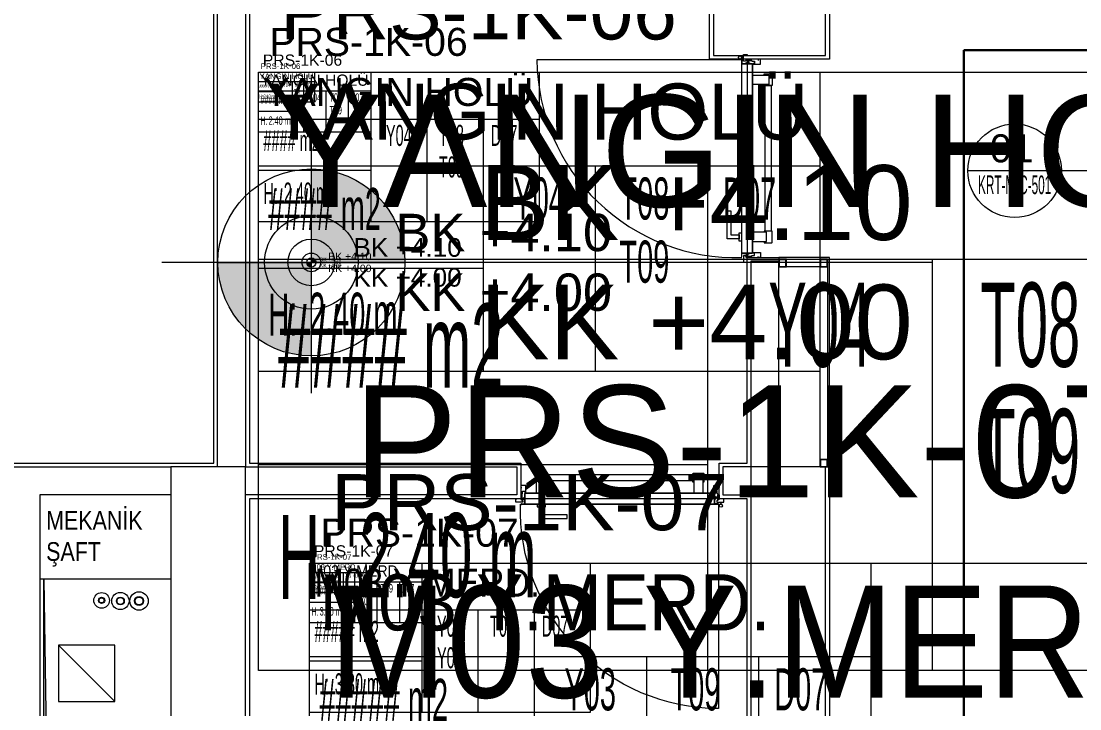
# Model space of a CAD drawing. Extents: x -9058 to 11890, y 0 to 4205.
# Drawn here: x 8725 to 9291, y 3376 to 3744 of the extents above; entities that cross this region are included whole.
import ezdxf
from ezdxf.enums import TextEntityAlignment as Align

# ---------------------------------------------------------------- set-up
doc = ezdxf.new("R2010")
doc.units = 0
doc.header["$MEASUREMENT"] = 0
doc.layers.get('0').update_dxf_attribs({"color": 9, "lineweight": 9})
for name, color, linetype, lineweight in [('06D', 9, 'Continuous', 9), ('10', 9, 'Continuous', 9), ('40A', 9, 'Continuous', 9), ('E-KABLO', 7, 'Continuous', 30), ('M-TEFRIS2-015', 129, 'Continuous', 9), ('M-TEFRIS2-015 @ 1 (1)', 129, 'Continuous', 9), ('M-TEFRIS2-015 @ 10 (1)', 129, 'Continuous', 9), ('M-TEFRIS2-015 @ 10 (2)', 129, 'Continuous', 9), ('M-TEFRIS2-015 @ 2 (1)', 129, 'Continuous', 9), ('M-TEFRIS2-015 @ 20', 129, 'Continuous', 9), ('M-TEFRIS2-015 @ 5 (1)', 129, 'Continuous', 9), ('M-TEFRIS2-015 @ 5 (2)', 129, 'Continuous', 9)]:
    doc.layers.add(name, color=color, linetype=linetype, lineweight=lineweight)
doc.styles.add('Arial', font='arial.ttf', dxfattribs={"height": 2.5})
doc.styles.add('MuuM_TEXT-STANDART', font='ARIALN.TTF')

# ---------------------------------------------------------------- blocks, each defined once
blk = doc.blocks.new('0a_roomno2')
blk.add_lwpolyline([(30, -16), (0, -16), (0, 0), (30, 0)], close=True)
for points in [[(0, 0), (30, 0)], [(0, -5), (30, -5)], [(12, -5), (12, -16)], [(18, -5), (18, -16)], [(24, -5), (24, -16)], [(12, -10.5), (0, -10.5)]]:
    blk.add_lwpolyline(points)
at = {"layer": '40A'}
blk.add_lwpolyline([(0, 0), (30, 0)], dxfattribs=at)
at = {"style": 'MuuM_TEXT-STANDART', "width": 0.6}
blk.add_text('H:', height=2.25, dxfattribs=at).set_placement((0.525, -12.962), align=Align.MIDDLE_LEFT)
at = {"style": 'Arial'}
blk.add_attdef('ODANO', (0, 1.505), '', height=3, dxfattribs=at)
blk.add_attdef('MEKANADI', text='', height=3, dxfattribs=at).set_placement((0.525, -4.75), align=Align.BOTTOM_LEFT)
at = {"style": 'MuuM_TEXT-STANDART', "width": 0.6}
for tag, p in [('YER01', (15, -7)), ('TAVAN01', (20.625, -7)), ('DUVAR01', (26.25, -7)), ('YER02', (15, -10.375)), ('TAVAN02', (20.625, -10.375)), ('DUVAR02', (26.25, -10.375)), ('YER03', (15, -13.75)), ('TAVAN03', (20.625, -13.75)), ('DUVAR03', (26.25, -13.75))]:
    blk.add_attdef(tag, text='', height=2.25, dxfattribs=at).set_placement(p, align=Align.MIDDLE_CENTER)
at = {"style": 'MuuM_TEXT-STANDART'}
blk.add_attdef('M2', text='', height=2.25, dxfattribs=at).set_placement((1.323, -7.805), align=Align.MIDDLE_LEFT)
at = {"style": 'MuuM_TEXT-STANDART', "width": 0.6}
blk.add_attdef('TEMIZTAVANYUKSEKLIGI', text='', height=2.25, dxfattribs=at).set_placement((2.7, -13.162), align=Align.MIDDLE_LEFT)
blk = doc.blocks.new('*U644')
at = {"layer": 'M-TEFRIS2-015 @ 1 (1)'}
ref = blk.add_blockref('0a_roomno2', (8851.93, 3716.9), dxfattribs=at)
ref.add_attrib('ODANO', ' PRS-1K-06', (8851.93, 3718.65), dxfattribs={"layer": '0', "height": 3, "style": 'Arial'})
ref.add_attrib('MEKANADI', 'YANGIN HOLÜ', dxfattribs={"layer": '0', "height": 3, "style": 'Arial'}).set_placement((8852.45, 3712.4), align=Align.BOTTOM_LEFT)
ref.add_attrib('M2', '#### m2', dxfattribs={"layer": '0', "height": 2.25, "style": 'MuuM_TEXT-STANDART', "width": 0.6}).set_placement((8852.45, 3709.59), align=Align.MIDDLE_LEFT)
ref.add_attrib('TEMIZTAVANYUKSEKLIGI', '2.40 m', dxfattribs={"layer": '0', "height": 2.25, "style": 'MuuM_TEXT-STANDART', "width": 0.6}).set_placement((8854.63, 3703.99), align=Align.MIDDLE_LEFT)
ref.add_attrib('YER01', 'Y04', dxfattribs={"layer": '0', "height": 2.25, "style": 'MuuM_TEXT-STANDART', "width": 0.6}).set_placement((8866.93, 3710.15), align=Align.MIDDLE_CENTER)
ref.add_attrib('TAVAN01', 'T08', dxfattribs={"layer": '0', "height": 2.25, "style": 'MuuM_TEXT-STANDART', "width": 0.6}).set_placement((8872.55, 3710.15), align=Align.MIDDLE_CENTER)
ref.add_attrib('DUVAR01', 'D07', dxfattribs={"layer": '0', "height": 2.25, "style": 'MuuM_TEXT-STANDART', "width": 0.6}).set_placement((8878.18, 3710.15), align=Align.MIDDLE_CENTER)
ref.add_attrib('TAVAN02', 'T09', dxfattribs={"layer": '0', "height": 2.25, "style": 'MuuM_TEXT-STANDART', "width": 0.6}).set_placement((8872.55, 3706.77), align=Align.MIDDLE_CENTER)
at = {"layer": 'M-TEFRIS2-015 @ 10 (1)'}
ref = blk.add_blockref('0a_roomno2', (8851.93, 3716.9), dxfattribs=dict(at, xscale=10, yscale=10, zscale=10))
ref.add_attrib('ODANO', ' PRS-1K-06', (8851.93, 3734.45), dxfattribs={"layer": '0', "height": 30, "style": 'Arial'})
ref.add_attrib('MEKANADI', 'YANGIN HOLÜ', dxfattribs={"layer": '0', "height": 30, "style": 'Arial'}).set_placement((8857.18, 3671.9), align=Align.BOTTOM_LEFT)
ref.add_attrib('M2', '#### m2', dxfattribs={"layer": '0', "height": 22.5, "style": 'MuuM_TEXT-STANDART', "width": 0.6}).set_placement((8857.18, 3643.77), align=Align.MIDDLE_LEFT)
ref.add_attrib('TEMIZTAVANYUKSEKLIGI', '2.40 m', dxfattribs={"layer": '0', "height": 22.5, "style": 'MuuM_TEXT-STANDART', "width": 0.6}).set_placement((8878.93, 3587.78), align=Align.MIDDLE_LEFT)
ref.add_attrib('YER01', 'Y04', dxfattribs={"layer": '0', "height": 22.5, "style": 'MuuM_TEXT-STANDART', "width": 0.6}).set_placement((9001.93, 3649.4), align=Align.MIDDLE_CENTER)
ref.add_attrib('TAVAN01', 'T08', dxfattribs={"layer": '0', "height": 22.5, "style": 'MuuM_TEXT-STANDART', "width": 0.6}).set_placement((9058.18, 3649.4), align=Align.MIDDLE_CENTER)
ref.add_attrib('DUVAR01', 'D07', dxfattribs={"layer": '0', "height": 22.5, "style": 'MuuM_TEXT-STANDART', "width": 0.6}).set_placement((9114.43, 3649.4), align=Align.MIDDLE_CENTER)
ref.add_attrib('TAVAN02', 'T09', dxfattribs={"layer": '0', "height": 22.5, "style": 'MuuM_TEXT-STANDART', "width": 0.6}).set_placement((9058.18, 3615.65), align=Align.MIDDLE_CENTER)
at = {"layer": 'M-TEFRIS2-015 @ 10 (2)'}
ref = blk.add_blockref('0a_roomno2', (8851.93, 3716.9), dxfattribs=dict(at, xscale=10, yscale=10, zscale=10))
ref.add_attrib('ODANO', ' PRS-1K-06', (8851.93, 3734.45), dxfattribs={"layer": '0', "height": 30, "style": 'Arial'})
ref.add_attrib('MEKANADI', 'YANGIN HOLÜ', dxfattribs={"layer": '0', "height": 30, "style": 'Arial'}).set_placement((8857.18, 3671.9), align=Align.BOTTOM_LEFT)
ref.add_attrib('M2', '#### m2', dxfattribs={"layer": '0', "height": 22.5, "style": 'MuuM_TEXT-STANDART', "width": 0.6}).set_placement((8857.18, 3643.77), align=Align.MIDDLE_LEFT)
ref.add_attrib('TEMIZTAVANYUKSEKLIGI', '2.40 m', dxfattribs={"layer": '0', "height": 22.5, "style": 'MuuM_TEXT-STANDART', "width": 0.6}).set_placement((8878.93, 3587.78), align=Align.MIDDLE_LEFT)
ref.add_attrib('YER01', 'Y04', dxfattribs={"layer": '0', "height": 22.5, "style": 'MuuM_TEXT-STANDART', "width": 0.6}).set_placement((9001.93, 3649.4), align=Align.MIDDLE_CENTER)
ref.add_attrib('TAVAN01', 'T08', dxfattribs={"layer": '0', "height": 22.5, "style": 'MuuM_TEXT-STANDART', "width": 0.6}).set_placement((9058.18, 3649.4), align=Align.MIDDLE_CENTER)
ref.add_attrib('DUVAR01', 'D07', dxfattribs={"layer": '0', "height": 22.5, "style": 'MuuM_TEXT-STANDART', "width": 0.6}).set_placement((9114.43, 3649.4), align=Align.MIDDLE_CENTER)
ref.add_attrib('TAVAN02', 'T09', dxfattribs={"layer": '0', "height": 22.5, "style": 'MuuM_TEXT-STANDART', "width": 0.6}).set_placement((9058.18, 3615.65), align=Align.MIDDLE_CENTER)
at = {"layer": 'M-TEFRIS2-015 @ 2 (1)'}
ref = blk.add_blockref('0a_roomno2', (8851.93, 3716.9), dxfattribs=dict(at, xscale=2, yscale=2, zscale=2))
ref.add_attrib('ODANO', ' PRS-1K-06', (8851.93, 3720.41), dxfattribs={"layer": '0', "height": 6, "style": 'Arial'})
ref.add_attrib('MEKANADI', 'YANGIN HOLÜ', dxfattribs={"layer": '0', "height": 6, "style": 'Arial'}).set_placement((8852.98, 3707.9), align=Align.BOTTOM_LEFT)
ref.add_attrib('M2', '#### m2', dxfattribs={"layer": '0', "height": 4.5, "style": 'MuuM_TEXT-STANDART', "width": 0.6}).set_placement((8852.98, 3702.27), align=Align.MIDDLE_LEFT)
ref.add_attrib('TEMIZTAVANYUKSEKLIGI', '2.40 m', dxfattribs={"layer": '0', "height": 4.5, "style": 'MuuM_TEXT-STANDART', "width": 0.6}).set_placement((8857.33, 3691.08), align=Align.MIDDLE_LEFT)
ref.add_attrib('YER01', 'Y04', dxfattribs={"layer": '0', "height": 4.5, "style": 'MuuM_TEXT-STANDART', "width": 0.6}).set_placement((8881.93, 3703.4), align=Align.MIDDLE_CENTER)
ref.add_attrib('TAVAN01', 'T08', dxfattribs={"layer": '0', "height": 4.5, "style": 'MuuM_TEXT-STANDART', "width": 0.6}).set_placement((8893.18, 3703.4), align=Align.MIDDLE_CENTER)
ref.add_attrib('DUVAR01', 'D07', dxfattribs={"layer": '0', "height": 4.5, "style": 'MuuM_TEXT-STANDART', "width": 0.6}).set_placement((8904.43, 3703.4), align=Align.MIDDLE_CENTER)
ref.add_attrib('TAVAN02', 'T09', dxfattribs={"layer": '0', "height": 4.5, "style": 'MuuM_TEXT-STANDART', "width": 0.6}).set_placement((8893.18, 3696.65), align=Align.MIDDLE_CENTER)
at = {"layer": 'M-TEFRIS2-015 @ 20'}
ref = blk.add_blockref('0a_roomno2', (8851.93, 3716.9), dxfattribs=dict(at, xscale=20, yscale=20, zscale=20))
ref.add_attrib('MEKANADI', 'YANGIN HOLÜ', dxfattribs={"layer": '0', "height": 60, "style": 'Arial'}).set_placement((8862.43, 3626.9), align=Align.BOTTOM_LEFT)
ref.add_attrib('M2', '#### m2', dxfattribs={"layer": '0', "height": 45, "style": 'MuuM_TEXT-STANDART', "width": 0.6}).set_placement((8862.43, 3570.65), align=Align.MIDDLE_LEFT)
ref.add_attrib('TEMIZTAVANYUKSEKLIGI', '2.40 m', dxfattribs={"layer": '0', "height": 45, "style": 'MuuM_TEXT-STANDART', "width": 0.6}).set_placement((8905.93, 3458.66), align=Align.MIDDLE_LEFT)
ref.add_attrib('YER01', 'Y04', dxfattribs={"layer": '0', "height": 45, "style": 'MuuM_TEXT-STANDART', "width": 0.6}).set_placement((9151.93, 3581.9), align=Align.MIDDLE_CENTER)
ref.add_attrib('TAVAN01', 'T08', dxfattribs={"layer": '0', "height": 45, "style": 'MuuM_TEXT-STANDART', "width": 0.6}).set_placement((9264.43, 3581.9), align=Align.MIDDLE_CENTER)
ref.add_attrib('TAVAN02', 'T09', dxfattribs={"layer": '0', "height": 45, "style": 'MuuM_TEXT-STANDART', "width": 0.6}).set_placement((9264.43, 3514.4), align=Align.MIDDLE_CENTER)
at = {"layer": 'M-TEFRIS2-015 @ 5 (1)'}
ref = blk.add_blockref('0a_roomno2', (8851.93, 3716.9), dxfattribs=dict(at, xscale=5, yscale=5, zscale=5))
ref.add_attrib('ODANO', ' PRS-1K-06', (8851.93, 3725.67), dxfattribs={"layer": '0', "height": 15, "style": 'Arial'})
ref.add_attrib('MEKANADI', 'YANGIN HOLÜ', dxfattribs={"layer": '0', "height": 15, "style": 'Arial'}).set_placement((8854.55, 3694.4), align=Align.BOTTOM_LEFT)
ref.add_attrib('M2', '#### m2', dxfattribs={"layer": '0', "height": 11.25, "style": 'MuuM_TEXT-STANDART', "width": 0.6}).set_placement((8854.55, 3680.34), align=Align.MIDDLE_LEFT)
ref.add_attrib('TEMIZTAVANYUKSEKLIGI', '2.40 m', dxfattribs={"layer": '0', "height": 11.25, "style": 'MuuM_TEXT-STANDART', "width": 0.6}).set_placement((8865.43, 3652.34), align=Align.MIDDLE_LEFT)
ref.add_attrib('YER01', 'Y04', dxfattribs={"layer": '0', "height": 11.25, "style": 'MuuM_TEXT-STANDART', "width": 0.6}).set_placement((8926.93, 3683.15), align=Align.MIDDLE_CENTER)
ref.add_attrib('TAVAN01', 'T08', dxfattribs={"layer": '0', "height": 11.25, "style": 'MuuM_TEXT-STANDART', "width": 0.6}).set_placement((8955.05, 3683.15), align=Align.MIDDLE_CENTER)
ref.add_attrib('DUVAR01', 'D07', dxfattribs={"layer": '0', "height": 11.25, "style": 'MuuM_TEXT-STANDART', "width": 0.6}).set_placement((8983.18, 3683.15), align=Align.MIDDLE_CENTER)
ref.add_attrib('TAVAN02', 'T09', dxfattribs={"layer": '0', "height": 11.25, "style": 'MuuM_TEXT-STANDART', "width": 0.6}).set_placement((8955.05, 3666.27), align=Align.MIDDLE_CENTER)
at = {"layer": 'M-TEFRIS2-015 @ 5 (2)'}
ref = blk.add_blockref('0a_roomno2', (8851.93, 3716.9), dxfattribs=dict(at, xscale=5, yscale=5, zscale=5))
ref.add_attrib('ODANO', ' PRS-1K-06', (8851.93, 3725.67), dxfattribs={"layer": '0', "height": 15, "style": 'Arial'})
ref.add_attrib('MEKANADI', 'YANGIN HOLÜ', dxfattribs={"layer": '0', "height": 15, "style": 'Arial'}).set_placement((8854.55, 3694.4), align=Align.BOTTOM_LEFT)
ref.add_attrib('M2', '#### m2', dxfattribs={"layer": '0', "height": 11.25, "style": 'MuuM_TEXT-STANDART', "width": 0.6}).set_placement((8854.55, 3680.34), align=Align.MIDDLE_LEFT)
ref.add_attrib('TEMIZTAVANYUKSEKLIGI', '2.40 m', dxfattribs={"layer": '0', "height": 11.25, "style": 'MuuM_TEXT-STANDART', "width": 0.6}).set_placement((8865.43, 3652.34), align=Align.MIDDLE_LEFT)
ref.add_attrib('YER01', 'Y04', dxfattribs={"layer": '0', "height": 11.25, "style": 'MuuM_TEXT-STANDART', "width": 0.6}).set_placement((8926.93, 3683.15), align=Align.MIDDLE_CENTER)
ref.add_attrib('TAVAN01', 'T08', dxfattribs={"layer": '0', "height": 11.25, "style": 'MuuM_TEXT-STANDART', "width": 0.6}).set_placement((8955.05, 3683.15), align=Align.MIDDLE_CENTER)
ref.add_attrib('DUVAR01', 'D07', dxfattribs={"layer": '0', "height": 11.25, "style": 'MuuM_TEXT-STANDART', "width": 0.6}).set_placement((8983.18, 3683.15), align=Align.MIDDLE_CENTER)
ref.add_attrib('TAVAN02', 'T09', dxfattribs={"layer": '0', "height": 11.25, "style": 'MuuM_TEXT-STANDART', "width": 0.6}).set_placement((8955.05, 3666.27), align=Align.MIDDLE_CENTER)
blk = doc.blocks.new('p-yn_sackasa')
at = {"layer": '10'}
for points in [[(0.6, 3), (1, 3), (1, 4.5), (2.3, 4.5), (2.3, 3.7), (2.7, 3.7), (2.7, 7.6), (0, 7.6), (0, 6.5), (0.6, 6.5)], [(0.6, 3), (0.6, -0.4), (1.1, -0.4), (1.1, -1.4), (-2.6, -1.4), (-2.6, 0.5), (-2, 0.5)], [(0, 0), (0.6, 0), (0.6, 2.6), (0, 2.6), (0, 0)], [(0.3, 2.6), (0.3, 0)]]:
    blk.add_lwpolyline(points, dxfattribs=at)
blk = doc.blocks.new('0_detailbox1')
blk.add_lwpolyline([(10.41, -2.5), (7.91, 0), (-5, 0)])
blk.add_circle((0, 0), 5)
at = {"style": 'Arial'}
blk.add_attdef('DETAYADI', text='', height=3, dxfattribs=at).set_placement((0, 0), align=Align.BOTTOM_CENTER)
blk.add_attdef('PAFTAADI', text='', height=2, dxfattribs=at).set_placement((0, -0.5), align=Align.TOP_CENTER)
blk = doc.blocks.new('*U671')
at = {"layer": 'M-TEFRIS2-015 @ 1 (1)'}
ref = blk.add_blockref('0a_roomno2', (8879.22, 3454.43), dxfattribs=at)
ref.add_attrib('ODANO', ' PRS-1K-07', (8879.22, 3456.18), dxfattribs={"layer": '0', "height": 3, "style": 'Arial'})
ref.add_attrib('MEKANADI', 'M03 Y.MERD.', dxfattribs={"layer": '0', "height": 3, "style": 'Arial', "width": 0.9}).set_placement((8879.75, 3449.93), align=Align.BOTTOM_LEFT)
ref.add_attrib('M2', '##### m2', dxfattribs={"layer": '0', "height": 2.25, "style": 'MuuM_TEXT-STANDART', "width": 0.6}).set_placement((8879.75, 3447.12), align=Align.MIDDLE_LEFT)
ref.add_attrib('TEMIZTAVANYUKSEKLIGI', '3.80 m', dxfattribs={"layer": '0', "height": 2.25, "style": 'MuuM_TEXT-STANDART', "width": 0.6}).set_placement((8881.92, 3441.52), align=Align.MIDDLE_LEFT)
ref.add_attrib('YER01', 'Y03', dxfattribs={"layer": '0', "height": 2.25, "style": 'MuuM_TEXT-STANDART', "width": 0.6}).set_placement((8894.22, 3447.68), align=Align.MIDDLE_CENTER)
ref.add_attrib('TAVAN01', 'T09', dxfattribs={"layer": '0', "height": 2.25, "style": 'MuuM_TEXT-STANDART', "width": 0.6}).set_placement((8899.85, 3447.68), align=Align.MIDDLE_CENTER)
ref.add_attrib('DUVAR01', 'D07', dxfattribs={"layer": '0', "height": 2.25, "style": 'MuuM_TEXT-STANDART', "width": 0.6}).set_placement((8905.47, 3447.68), align=Align.MIDDLE_CENTER)
ref.add_attrib('YER02', 'Y04', dxfattribs={"layer": '0', "height": 2.25, "style": 'MuuM_TEXT-STANDART', "width": 0.6}).set_placement((8894.22, 3444.3), align=Align.MIDDLE_CENTER)
at = {"layer": 'M-TEFRIS2-015 @ 10 (1)'}
ref = blk.add_blockref('0a_roomno2', (8879.22, 3454.43), dxfattribs=dict(at, xscale=10, yscale=10, zscale=10))
ref.add_attrib('ODANO', ' PRS-1K-07', (8879.22, 3471.98), dxfattribs={"layer": '0', "height": 30, "style": 'Arial'})
ref.add_attrib('MEKANADI', 'M03 Y.MERD.', dxfattribs={"layer": '0', "height": 30, "style": 'Arial', "width": 0.9}).set_placement((8884.47, 3409.43), align=Align.BOTTOM_LEFT)
ref.add_attrib('M2', '##### m2', dxfattribs={"layer": '0', "height": 22.5, "style": 'MuuM_TEXT-STANDART', "width": 0.6}).set_placement((8884.47, 3381.3), align=Align.MIDDLE_LEFT)
ref.add_attrib('TEMIZTAVANYUKSEKLIGI', '3.80 m', dxfattribs={"layer": '0', "height": 22.5, "style": 'MuuM_TEXT-STANDART', "width": 0.6}).set_placement((8906.22, 3325.31), align=Align.MIDDLE_LEFT)
ref.add_attrib('YER01', 'Y03', dxfattribs={"layer": '0', "height": 22.5, "style": 'MuuM_TEXT-STANDART', "width": 0.6}).set_placement((9029.22, 3386.93), align=Align.MIDDLE_CENTER)
ref.add_attrib('TAVAN01', 'T09', dxfattribs={"layer": '0', "height": 22.5, "style": 'MuuM_TEXT-STANDART', "width": 0.6}).set_placement((9085.47, 3386.93), align=Align.MIDDLE_CENTER)
ref.add_attrib('DUVAR01', 'D07', dxfattribs={"layer": '0', "height": 22.5, "style": 'MuuM_TEXT-STANDART', "width": 0.6}).set_placement((9141.72, 3386.93), align=Align.MIDDLE_CENTER)
ref.add_attrib('YER02', 'Y04', dxfattribs={"layer": '0', "height": 22.5, "style": 'MuuM_TEXT-STANDART', "width": 0.6}).set_placement((9029.22, 3353.18), align=Align.MIDDLE_CENTER)
at = {"layer": 'M-TEFRIS2-015 @ 10 (2)'}
ref = blk.add_blockref('0a_roomno2', (8879.22, 3454.43), dxfattribs=dict(at, xscale=10, yscale=10, zscale=10))
ref.add_attrib('ODANO', ' PRS-1K-07', (8879.22, 3471.98), dxfattribs={"layer": '0', "height": 30, "style": 'Arial'})
ref.add_attrib('MEKANADI', 'M03 Y.MERD.', dxfattribs={"layer": '0', "height": 30, "style": 'Arial', "width": 0.9}).set_placement((8884.47, 3409.43), align=Align.BOTTOM_LEFT)
ref.add_attrib('M2', '##### m2', dxfattribs={"layer": '0', "height": 22.5, "style": 'MuuM_TEXT-STANDART', "width": 0.6}).set_placement((8884.47, 3381.3), align=Align.MIDDLE_LEFT)
ref.add_attrib('TEMIZTAVANYUKSEKLIGI', '3.80 m', dxfattribs={"layer": '0', "height": 22.5, "style": 'MuuM_TEXT-STANDART', "width": 0.6}).set_placement((8906.22, 3325.31), align=Align.MIDDLE_LEFT)
ref.add_attrib('YER01', 'Y03', dxfattribs={"layer": '0', "height": 22.5, "style": 'MuuM_TEXT-STANDART', "width": 0.6}).set_placement((9029.22, 3386.93), align=Align.MIDDLE_CENTER)
ref.add_attrib('TAVAN01', 'T09', dxfattribs={"layer": '0', "height": 22.5, "style": 'MuuM_TEXT-STANDART', "width": 0.6}).set_placement((9085.47, 3386.93), align=Align.MIDDLE_CENTER)
ref.add_attrib('DUVAR01', 'D07', dxfattribs={"layer": '0', "height": 22.5, "style": 'MuuM_TEXT-STANDART', "width": 0.6}).set_placement((9141.72, 3386.93), align=Align.MIDDLE_CENTER)
ref.add_attrib('YER02', 'Y04', dxfattribs={"layer": '0', "height": 22.5, "style": 'MuuM_TEXT-STANDART', "width": 0.6}).set_placement((9029.22, 3353.18), align=Align.MIDDLE_CENTER)
at = {"layer": 'M-TEFRIS2-015 @ 2 (1)'}
ref = blk.add_blockref('0a_roomno2', (8879.22, 3454.43), dxfattribs=dict(at, xscale=2, yscale=2, zscale=2))
ref.add_attrib('ODANO', ' PRS-1K-07', (8879.22, 3457.94), dxfattribs={"layer": '0', "height": 6, "style": 'Arial'})
ref.add_attrib('MEKANADI', 'M03 Y.MERD.', dxfattribs={"layer": '0', "height": 6, "style": 'Arial', "width": 0.9}).set_placement((8880.27, 3445.43), align=Align.BOTTOM_LEFT)
ref.add_attrib('M2', '##### m2', dxfattribs={"layer": '0', "height": 4.5, "style": 'MuuM_TEXT-STANDART', "width": 0.6}).set_placement((8880.27, 3439.8), align=Align.MIDDLE_LEFT)
ref.add_attrib('TEMIZTAVANYUKSEKLIGI', '3.80 m', dxfattribs={"layer": '0', "height": 4.5, "style": 'MuuM_TEXT-STANDART', "width": 0.6}).set_placement((8884.62, 3428.6), align=Align.MIDDLE_LEFT)
ref.add_attrib('YER01', 'Y03', dxfattribs={"layer": '0', "height": 4.5, "style": 'MuuM_TEXT-STANDART', "width": 0.6}).set_placement((8909.22, 3440.93), align=Align.MIDDLE_CENTER)
ref.add_attrib('TAVAN01', 'T09', dxfattribs={"layer": '0', "height": 4.5, "style": 'MuuM_TEXT-STANDART', "width": 0.6}).set_placement((8920.47, 3440.93), align=Align.MIDDLE_CENTER)
ref.add_attrib('DUVAR01', 'D07', dxfattribs={"layer": '0', "height": 4.5, "style": 'MuuM_TEXT-STANDART', "width": 0.6}).set_placement((8931.72, 3440.93), align=Align.MIDDLE_CENTER)
ref.add_attrib('YER02', 'Y04', dxfattribs={"layer": '0', "height": 4.5, "style": 'MuuM_TEXT-STANDART', "width": 0.6}).set_placement((8909.22, 3434.18), align=Align.MIDDLE_CENTER)
at = {"layer": 'M-TEFRIS2-015 @ 20'}
ref = blk.add_blockref('0a_roomno2', (8879.22, 3454.43), dxfattribs=dict(at, xscale=20, yscale=20, zscale=20))
ref.add_attrib('ODANO', ' PRS-1K-07', (8879.22, 3489.53), dxfattribs={"layer": '0', "height": 60, "style": 'Arial'})
ref.add_attrib('MEKANADI', 'M03 Y.MERD.', dxfattribs={"layer": '0', "height": 60, "style": 'Arial', "width": 0.9}).set_placement((8889.72, 3364.43), align=Align.BOTTOM_LEFT)
at = {"layer": 'M-TEFRIS2-015 @ 5 (1)'}
ref = blk.add_blockref('0a_roomno2', (8879.22, 3454.43), dxfattribs=dict(at, xscale=5, yscale=5, zscale=5))
ref.add_attrib('ODANO', ' PRS-1K-07', (8879.22, 3463.2), dxfattribs={"layer": '0', "height": 15, "style": 'Arial'})
ref.add_attrib('MEKANADI', 'M03 Y.MERD.', dxfattribs={"layer": '0', "height": 15, "style": 'Arial', "width": 0.9}).set_placement((8881.85, 3431.93), align=Align.BOTTOM_LEFT)
ref.add_attrib('M2', '##### m2', dxfattribs={"layer": '0', "height": 11.25, "style": 'MuuM_TEXT-STANDART', "width": 0.6}).set_placement((8881.85, 3417.87), align=Align.MIDDLE_LEFT)
ref.add_attrib('TEMIZTAVANYUKSEKLIGI', '3.80 m', dxfattribs={"layer": '0', "height": 11.25, "style": 'MuuM_TEXT-STANDART', "width": 0.6}).set_placement((8892.72, 3389.87), align=Align.MIDDLE_LEFT)
ref.add_attrib('YER01', 'Y03', dxfattribs={"layer": '0', "height": 11.25, "style": 'MuuM_TEXT-STANDART', "width": 0.6}).set_placement((8954.22, 3420.68), align=Align.MIDDLE_CENTER)
ref.add_attrib('TAVAN01', 'T09', dxfattribs={"layer": '0', "height": 11.25, "style": 'MuuM_TEXT-STANDART', "width": 0.6}).set_placement((8982.35, 3420.68), align=Align.MIDDLE_CENTER)
ref.add_attrib('DUVAR01', 'D07', dxfattribs={"layer": '0', "height": 11.25, "style": 'MuuM_TEXT-STANDART', "width": 0.6}).set_placement((9010.47, 3420.68), align=Align.MIDDLE_CENTER)
ref.add_attrib('YER02', 'Y04', dxfattribs={"layer": '0', "height": 11.25, "style": 'MuuM_TEXT-STANDART', "width": 0.6}).set_placement((8954.22, 3403.8), align=Align.MIDDLE_CENTER)
at = {"layer": 'M-TEFRIS2-015 @ 5 (2)'}
ref = blk.add_blockref('0a_roomno2', (8879.22, 3454.43), dxfattribs=dict(at, xscale=5, yscale=5, zscale=5))
ref.add_attrib('ODANO', ' PRS-1K-07', (8879.22, 3463.2), dxfattribs={"layer": '0', "height": 15, "style": 'Arial'})
ref.add_attrib('MEKANADI', 'M03 Y.MERD.', dxfattribs={"layer": '0', "height": 15, "style": 'Arial', "width": 0.9}).set_placement((8881.85, 3431.93), align=Align.BOTTOM_LEFT)
ref.add_attrib('M2', '##### m2', dxfattribs={"layer": '0', "height": 11.25, "style": 'MuuM_TEXT-STANDART', "width": 0.6}).set_placement((8881.85, 3417.87), align=Align.MIDDLE_LEFT)
ref.add_attrib('TEMIZTAVANYUKSEKLIGI', '3.80 m', dxfattribs={"layer": '0', "height": 11.25, "style": 'MuuM_TEXT-STANDART', "width": 0.6}).set_placement((8892.72, 3389.87), align=Align.MIDDLE_LEFT)
ref.add_attrib('YER01', 'Y03', dxfattribs={"layer": '0', "height": 11.25, "style": 'MuuM_TEXT-STANDART', "width": 0.6}).set_placement((8954.22, 3420.68), align=Align.MIDDLE_CENTER)
ref.add_attrib('TAVAN01', 'T09', dxfattribs={"layer": '0', "height": 11.25, "style": 'MuuM_TEXT-STANDART', "width": 0.6}).set_placement((8982.35, 3420.68), align=Align.MIDDLE_CENTER)
ref.add_attrib('DUVAR01', 'D07', dxfattribs={"layer": '0', "height": 11.25, "style": 'MuuM_TEXT-STANDART', "width": 0.6}).set_placement((9010.47, 3420.68), align=Align.MIDDLE_CENTER)
ref.add_attrib('YER02', 'Y04', dxfattribs={"layer": '0', "height": 11.25, "style": 'MuuM_TEXT-STANDART', "width": 0.6}).set_placement((8954.22, 3403.8), align=Align.MIDDLE_CENTER)
blk = doc.blocks.new('0a_elevationtarget-p')
h = blk.add_hatch(color=256)
h.paths.add_polyline_path([(2.5, 0, 0.414214), (0, 2.5), (0, 0)])
h.paths.add_polyline_path([(0, 0), (-2.5, 0, 0.414214), (0, -2.5)])
blk.add_line((0, -3.5), (0, 3.5))
blk.add_lwpolyline([(16.605, 0), (-4, 0)])
blk.add_circle((0, 0), 2.5)
at = {"layer": '40A'}
blk.add_lwpolyline([(-2.5, 0), (2.5, 0)], dxfattribs=at)
at = {"style": 'Arial'}
blk.add_attdef('BITMISKOT', text='', height=2, dxfattribs=at).set_placement((4.5, 0), align=Align.BOTTOM_LEFT)
blk.add_attdef('KABAKOT', text='', height=2, dxfattribs=at).set_placement((4.5, -0.592), align=Align.TOP_LEFT)
blk = doc.blocks.new('*U675')
at = {"layer": 'M-TEFRIS2-015 @ 1 (1)'}
blk.add_blockref('0a_elevationtarget-p', (8880.17, 3615.23), dxfattribs=at).add_auto_attribs({'BITMISKOT': 'BK +4.10', 'KABAKOT': 'KK +4.00'})
at = {"layer": 'M-TEFRIS2-015 @ 10 (1)', "xscale": 10, "yscale": 10, "zscale": 10}
blk.add_blockref('0a_elevationtarget-p', (8880.17, 3615.23), dxfattribs=at).add_auto_attribs({'BITMISKOT': 'BK +4.10', 'KABAKOT': 'KK +4.00'})
at = {"layer": 'M-TEFRIS2-015 @ 10 (2)', "xscale": 10, "yscale": 10, "zscale": 10}
blk.add_blockref('0a_elevationtarget-p', (8880.17, 3615.23), dxfattribs=at).add_auto_attribs({'BITMISKOT': 'BK +4.10', 'KABAKOT': 'KK +4.00'})
at = {"layer": 'M-TEFRIS2-015 @ 2 (1)', "xscale": 2, "yscale": 2, "zscale": 2}
blk.add_blockref('0a_elevationtarget-p', (8880.17, 3615.23), dxfattribs=at).add_auto_attribs({'BITMISKOT': 'BK +4.10', 'KABAKOT': 'KK +4.00'})
at = {"layer": 'M-TEFRIS2-015 @ 20', "xscale": 20, "yscale": 20, "zscale": 20}
blk.add_blockref('0a_elevationtarget-p', (8880.17, 3615.23), dxfattribs=at).add_auto_attribs({'BITMISKOT': 'BK +4.10', 'KABAKOT': 'KK +4.00'})
at = {"layer": 'M-TEFRIS2-015 @ 5 (1)', "xscale": 5, "yscale": 5, "zscale": 5}
blk.add_blockref('0a_elevationtarget-p', (8880.17, 3615.23), dxfattribs=at).add_auto_attribs({'BITMISKOT': 'BK +4.10', 'KABAKOT': 'KK +4.00'})
at = {"layer": 'M-TEFRIS2-015 @ 5 (2)', "xscale": 5, "yscale": 5, "zscale": 5}
blk.add_blockref('0a_elevationtarget-p', (8880.17, 3615.23), dxfattribs=at).add_auto_attribs({'BITMISKOT': 'BK +4.10', 'KABAKOT': 'KK +4.00'})

msp = doc.modelspace()

# ---------------------------------------------------------------- hatches: boundary and pattern name
at = {"layer": 'M-TEFRIS2-015'}
h = msp.add_hatch(color=256, dxfattribs=at)
h.dxf.hatch_style = 1
h.paths.add_polyline_path([(8737.11, 3445.87), (8741.44, 3162.18), (8801.69, 3157.87), (8737.06, 3157.87)])

# ---------------------------------------------------------------- linework, layer by layer
at = {"layer": '06D'}
msp.add_lwpolyline([(9001.93, 3484.56), (9001.93, 3478.31), (9016.93, 3478.31), (9016.93, 3480.19), (9004.18, 3480.19), (9004.18, 3480.19), (9004.18, 3484.56), (9001.93, 3484.56)], dxfattribs=at)
at = {"layer": '10', "ltscale": 10}
for p, q in [((9097.6, 3485.99), (9095.71, 3485.99)), ((9097.66, 3486.14), (9095.81, 3486.14)), ((9096.06, 3489.88), (9097.06, 3489.88)), ((9096.06, 3489.68), (9097.06, 3489.68)), ((9097.06, 3489.28), (9096.06, 3488.63)), ((9097.61, 3485.97), (9097.61, 3485.98)), ((9097.76, 3485.91), (9097.76, 3486.04)), ((9098.9, 3486.37), (9098.9, 3485.95)), ((9098.9, 3486.37), (9098.9, 3485.95)), ((9099.11, 3486.37), (9099.11, 3485.95)), ((9099.11, 3486.37), (9099.11, 3485.95)), ((9099.28, 3486.21), (9099.11, 3486.21)), ((9099.28, 3486.21), (9099.11, 3486.21)), ((9099.28, 3486.21), (9099.28, 3486.08)), ((9099.28, 3486.21), (9099.28, 3486.08)), ((9099.66, 3485.64), (9099.79, 3485.75)), ((9099.66, 3485.64), (9099.79, 3485.75))]:
    msp.add_line(p, q, dxfattribs=at)
msp.add_circle((9099.01, 3485.11), 0.843, dxfattribs=at)
msp.add_circle((9099.01, 3485.11), 0.843, dxfattribs=at)
for centre, radius, start, end in [((9097.6, 3485.98), 0.005, 0, 90), ((9097.6, 3485.97), 0.005, 270, 360), ((9097.66, 3486.04), 0.1, 0, 90), ((9097.66, 3485.91), 0.1, 270, 0), ((9098.47, 3486.11), 0.302, 285.5524, 60.0315), ((9098.47, 3486.11), 0.302, 285.5524, 60.0315), ((9098.47, 3486.11), 0.428, 336.352, 37.621), ((9098.47, 3486.11), 0.428, 336.352, 37.621), ((9099.01, 3485.11), 1.01, 39.4092, 74.2861), ((9099.01, 3485.11), 1.01, 39.4092, 74.2861)]:
    msp.add_arc(centre, radius, start, end, dxfattribs=at)
at = {"layer": 'E-KABLO', "color": 6, "ltscale": 40}
for p, q in [((9714.26, 3728.72), (9228.97, 3728.72)), ((9228.97, 3728.72), (9228.97, 2654.26))]:
    msp.add_line(p, q, dxfattribs=at)
at = {"layer": 'M-TEFRIS2-015'}
for p, q in [((9109.83, 3725.47), (9109.94, 3725.6)), ((9109.83, 3725.47), (9109.94, 3725.6)), ((9110, 3723.47), (9110, 3618.27)), ((9110.1, 3723.57), (9110.22, 3723.57)), ((9110.56, 3724.93), (9110.13, 3724.93)), ((9110.56, 3724.93), (9110.13, 3724.93)), ((9110.56, 3724.72), (9110.13, 3724.72)), ((9110.56, 3724.72), (9110.13, 3724.72)), ((9110.15, 3723.42), (9110.15, 3618.33)), ((9110.15, 3723.42), (9110.17, 3723.42)), ((9110.17, 3723.42), (9110.17, 3721.52)), ((9110.4, 3725.1), (9110.27, 3725.1)), ((9110.4, 3725.1), (9110.27, 3725.1)), ((9110.32, 3723.47), (9110.32, 3721.62)), ((9110.4, 3725.1), (9110.4, 3724.93)), ((9110.4, 3725.1), (9110.4, 3724.93)), ((9110.27, 3721.42), (9115.8, 3721.42)), ((9110.37, 3721.57), (9115.9, 3721.57)), ((9112.38, 3721.87), (9112.82, 3721.87)), ((9112.38, 3721.57), (9112.38, 3721.87)), ((9112.82, 3721.57), (9112.38, 3721.57)), ((9113.47, 3722.87), (9112.82, 3721.87)), ((9112.82, 3721.87), (9114.32, 3721.87)), ((9114.32, 3721.57), (9112.82, 3721.57)), ((9113.87, 3721.87), (9113.87, 3722.87)), ((9114.07, 3721.87), (9114.07, 3722.87)), ((9114.32, 3721.87), (9114.32, 3721.57)), ((9115.85, 3721.37), (9115.85, 3620.32)), ((9116, 3721.47), (9116, 3620.27)), ((9110.1, 3618.17), (9110.22, 3618.17)), ((9110.15, 3618.32), (9110.17, 3618.32)), ((9110.17, 3618.33), (9110.17, 3620.22)), ((9110.27, 3620.32), (9115.85, 3620.32)), ((9110.32, 3618.27), (9110.32, 3620.12)), ((9110.37, 3620.17), (9115.9, 3620.17)), ((9112.38, 3620.17), (9113.88, 3620.17)), ((9112.38, 3619.87), (9112.38, 3620.17)), ((9112.38, 3620.17), (9113.88, 3620.17)), ((9112.38, 3619.87), (9112.38, 3620.17)), ((9113.88, 3619.87), (9112.38, 3619.87)), ((9113.88, 3619.87), (9112.38, 3619.87)), ((9112.63, 3619.87), (9112.63, 3618.87)), ((9112.63, 3619.87), (9112.63, 3618.87)), ((9112.83, 3619.87), (9112.83, 3618.87)), ((9112.83, 3619.87), (9112.83, 3618.87)), ((9113.23, 3618.87), (9113.88, 3619.87)), ((9113.23, 3618.87), (9113.88, 3619.87)), ((9113.88, 3620.17), (9114.32, 3620.17)), ((9113.88, 3620.17), (9114.32, 3620.17)), ((9114.32, 3619.87), (9113.88, 3619.87)), ((9114.32, 3619.87), (9113.88, 3619.87)), ((9114.32, 3620.17), (9114.32, 3619.87)), ((9114.32, 3620.17), (9114.32, 3619.87)), ((8994.36, 3486.19), (8994.36, 3491.71)), ((9095.66, 3491.81), (8994.46, 3491.81)), ((9095.56, 3491.66), (8994.51, 3491.66)), ((8994.51, 3486.09), (8994.51, 3491.66)), ((9095.61, 3486.09), (9095.61, 3491.61)), ((9095.76, 3486.19), (9095.76, 3491.71)), ((8992.36, 3485.91), (8992.36, 3486.04)), ((8992.46, 3486.14), (8994.31, 3486.14)), ((9097.66, 3485.81), (8992.46, 3485.81)), ((8992.51, 3485.99), (8994.41, 3485.99)), ((8992.51, 3485.97), (8992.51, 3485.98)), ((9097.6, 3485.96), (8992.51, 3485.96)), ((8993.06, 3489.05), (8994.06, 3489.7)), ((8993.06, 3489.05), (8994.06, 3489.7)), ((8994.06, 3488.65), (8993.06, 3488.65)), ((8994.06, 3488.65), (8993.06, 3488.65)), ((8994.06, 3488.45), (8993.06, 3488.45)), ((8994.06, 3488.45), (8993.06, 3488.45)), ((8994.06, 3490.13), (8994.06, 3489.7)), ((8994.36, 3490.13), (8994.06, 3490.13)), ((8994.06, 3490.13), (8994.06, 3489.7)), ((8994.36, 3490.13), (8994.06, 3490.13)), ((8994.06, 3489.7), (8994.06, 3488.2)), ((8994.06, 3489.7), (8994.06, 3488.2)), ((8994.06, 3488.2), (8994.36, 3488.2)), ((8994.06, 3488.2), (8994.36, 3488.2)), ((8994.36, 3489.7), (8994.36, 3490.13)), ((8994.36, 3489.7), (8994.36, 3490.13)), ((8994.36, 3488.2), (8994.36, 3489.7)), ((8994.36, 3488.2), (8994.36, 3489.7)), ((9095.76, 3490.13), (9095.76, 3488.63)), ((9096.06, 3490.13), (9095.76, 3490.13)), ((9095.76, 3488.63), (9095.76, 3488.2)), ((9095.76, 3488.2), (9096.06, 3488.2)), ((9096.06, 3488.63), (9096.06, 3490.13)), ((9096.06, 3488.2), (9096.06, 3488.63)), ((8745.06, 3410.47), (8775.06, 3380.47))]:
    msp.add_line(p, q, dxfattribs=at)
for points in [[(8830.06, 3505.87), (8830.06, 3765.87), (8465.06, 3765.87), (8465.06, 3785.87), (9095.06, 3785.87), (9095.06, 3765.87), (9085.06, 3765.87), (9085.06, 3765.87), (9085.06, 3765.87), (9085.06, 3765.87), (8845.06, 3765.87), (8845.06, 3505.87)], [(9095.06, 3725.87), (9155.06, 3725.87), (9155.06, 3785.87), (9095.06, 3785.87)], [(9124.62, 3715.37), (9124.62, 3710.37), (9116, 3710.37), (9116, 3715.37)], [(9125.87, 3709.75), (9125.87, 3632), (9122.74, 3632), (9122.74, 3709.75)], [(9123.5, 3626.37), (9123.5, 3631.37), (9116, 3631.37), (9116, 3626.37)], [(9130.06, 3612.87), (9134.06, 3612.87), (9134.06, 3616.87), (9130.06, 3616.87)], [(9130.26, 3613.07), (9133.86, 3613.07), (9133.86, 3616.67), (9130.26, 3616.67)], [(9152.06, 3612.87), (9156.06, 3612.87), (9156.06, 3616.87), (9152.06, 3616.87)], [(9152.26, 3613.07), (9155.86, 3613.07), (9155.86, 3616.67), (9152.26, 3616.67)], [(9152.06, 3505.87), (9156.06, 3505.87), (9156.06, 3509.87), (9152.06, 3509.87)], [(9152.26, 3506.07), (9155.86, 3506.07), (9155.86, 3509.67), (9152.26, 3509.67)], [(8668.36, 2725.87), (8668.36, 2725.87), (8668.36, 2710.87), (8555.06, 2710.87), (8555.06, 2920.87), (8720.06, 2920.87), (8720.06, 3505.87), (8805.06, 3505.87), (8805.06, 3490.87), (8735.06, 3490.87), (8735.06, 3155.87), (8805.06, 3155.87), (8805.06, 3135.87), (8735.06, 3135.87), (8735.06, 2920.87), (8805.06, 2920.87), (8805.06, 2905.87), (8570.06, 2905.87), (8570.06, 2725.87), (8668.36, 2725.87)], [(9115.06, 3345.87), (9115.06, 3345.87), (9115.06, 3345.87), (9115.06, 2955.87), (8845.06, 2955.87), (8845.06, 3345.87), (8845.06, 3345.87), (8845.06, 3505.87), (8805.06, 3505.87), (8805.06, 2905.87), (9155.06, 2905.87), (9155.06, 3505.87), (9115.06, 3505.87)], [(8845.06, 3505.87), (8990.06, 3505.87), (8990.06, 3490.87), (8845.06, 3490.87)], [(9000.56, 3499.31), (9005.56, 3499.31), (9005.56, 3491.81), (9000.56, 3491.81)], [(9083.93, 3501.68), (9006.18, 3501.68), (9006.18, 3498.56), (9083.93, 3498.56)], [(9089.56, 3500.43), (9084.56, 3500.43), (9084.56, 3491.81), (9089.56, 3491.81)], [(8737.11, 3445.87), (8741.44, 3162.18), (8801.69, 3157.87), (8737.06, 3157.87)], [(8745.06, 3380.47), (8775.06, 3380.47), (8775.06, 3410.47), (8745.06, 3410.47)]]:
    msp.add_lwpolyline(points, close=True, dxfattribs=at)
for points in [[(8670.36, 2708.87), (8553.06, 2708.87), (8553.06, 2922.87), (8718.06, 2922.87), (8718.06, 3507.87), (8828.06, 3507.87), (8828.06, 3763.87), (8467.06, 3763.87), (8467.06, 3723.87), (8403.06, 3723.87), (8403.06, 3763.87), (7757.06, 3763.87), (7757.06, 3723.87), (7717.06, 3723.87), (7717.06, 2977.87), (7757.06, 2977.87), (7757.06, 2913.87), (7717.06, 2913.87), (7717.06, 2578.87)], [(9157.06, 3763.87), (9157.06, 3723.87), (9093.06, 3723.87), (9093.06, 3763.87), (8847.06, 3763.87), (8847.06, 3507.87), (8992.06, 3507.87), (8992.06, 3488.87), (8847.06, 3488.87), (8847.06, 3488.87), (8847.06, 3488.87), (8847.06, 2957.87), (9113.06, 2957.87), (9113.06, 3488.87), (9098.06, 3488.87), (9098.06, 3507.87), (9113.06, 3507.87), (9113.06, 3617.87), (9130.06, 3617.87)], [(9113.03, 3721.42), (9113.03, 3620.32)], [(9108.75, 3627.75), (9102.5, 3627.75), (9102.5, 3642.75), (9104.37, 3642.75), (9104.37, 3630), (9104.37, 3630), (9108.75, 3630), (9108.75, 3627.75)], [(9110, 3626.67), (9108.75, 3626.67), (9108.75, 3631.07), (9110, 3631.07), (9110, 3626.67)], [(9130.06, 3505.87), (9130.06, 3505.87), (9130.06, 3615.87), (9115.06, 3615.87), (9115.06, 3505.87), (9100.06, 3505.87), (9100.06, 3490.87), (9115.06, 3490.87)], [(9130.06, 3617.87), (9130.06, 3616.87), (9156.06, 3616.87), (9156.06, 3505.87), (9157.06, 3505.87), (9157.06, 3617.87), (9130.06, 3617.87)], [(9152.06, 3505.87), (9152.06, 3612.87), (9130.06, 3612.87)], [(9157.06, 3505.87), (9157.06, 2903.87), (9127.06, 2903.87), (9127.06, 2862.87), (9125.06, 2862.87)], [(9095.61, 3488.85), (8994.51, 3488.85)], [(9000.86, 3485.81), (9000.86, 3484.56), (9005.26, 3484.56), (9005.26, 3485.81), (9000.86, 3485.81)], [(8805.06, 3445.87), (8735.06, 3445.87)]]:
    msp.add_lwpolyline(points, dxfattribs=at)
for points in [[(9110.21, 3723.57), (9000.76, 3723.57, 0.421209), (9110.21, 3617.79, -1)], [(9122.12, 3715.37), (9122.12, 3716), (9126.12, 3716, -0.414214), (9126.49, 3715.62), (9126.49, 3710.12, -0.414214), (9126.12, 3709.75), (9122.12, 3709.75), (9122.12, 3710.37)], [(9122.12, 3626.37), (9122.12, 3625.75), (9126.12, 3625.75, 0.414214), (9126.49, 3626.12), (9126.49, 3631.62, 0.414214), (9126.12, 3632), (9122.12, 3632), (9122.12, 3631.37)], [(9000.56, 3497.93), (8999.93, 3497.93), (8999.93, 3501.93, -0.414214), (9000.31, 3502.31), (9005.81, 3502.31, -0.414214), (9006.18, 3501.93), (9006.18, 3497.93), (9005.56, 3497.93)], [(9089.56, 3497.93), (9090.18, 3497.93), (9090.18, 3501.93, 0.414214), (9089.81, 3502.31), (9084.31, 3502.31, 0.414214), (9083.93, 3501.93), (9083.93, 3497.93), (9084.56, 3497.93)], [(9097.76, 3486.02), (9097.76, 3376.57, -0.421209), (8991.97, 3486.02, 1)]]:
    msp.add_lwpolyline(points, format="xyb", dxfattribs=at)
for centre, radius in [((9109.29, 3724.82), 0.843), ((9109.29, 3724.82), 0.843), ((8768.09, 3434.46), 4.18), ((8768.09, 3434.46), 1.69), ((8768.09, 3434.46), 1.36), ((8778.09, 3434.15), 4.62), ((8778.09, 3434.15), 2.12), ((8778.09, 3434.15), 1.79), ((8788.09, 3434.15), 4.92), ((8788.09, 3434.15), 2.42), ((8788.09, 3434.15), 2.09)]:
    msp.add_circle(centre, radius, dxfattribs=at)
for centre, radius, start, end in [((9109.29, 3724.82), 1.01, 15.7139, 50.5908), ((9109.29, 3724.82), 1.01, 15.7139, 50.5908), ((9110.1, 3723.47), 0.1, 90, 180), ((9110.3, 3724.29), 0.302, 29.9685, 164.4476), ((9110.3, 3724.29), 0.302, 29.9685, 164.4476), ((9110.3, 3724.29), 0.428, 52.379, 113.648), ((9110.3, 3724.29), 0.428, 52.379, 113.648), ((9110.15, 3723.42), 0.005, 90, 180), ((9110.17, 3723.42), 0.005, 0, 90), ((9110.22, 3723.47), 0.1, 0, 90), ((9110.27, 3721.52), 0.1, 180, 270), ((9110.37, 3721.62), 0.05, 180, 270), ((9115.8, 3721.37), 0.05, 0, 90), ((9115.9, 3721.47), 0.1, 0, 90), ((9110.1, 3618.27), 0.1, 180, 270), ((9110.15, 3618.33), 0.005, 180, 270), ((9110.27, 3620.22), 0.1, 90, 180), ((9110.17, 3618.33), 0.005, 270, 0), ((9110.22, 3618.27), 0.1, 270, 0), ((9110.37, 3620.12), 0.05, 90, 180), ((9115.86, 3620.31), 0.141, 284.9271, 345.0729), ((8994.49, 3491.68), 0.141, 104.9271, 165.0729), ((9095.56, 3491.61), 0.05, 0, 90), ((9095.66, 3491.71), 0.1, 0, 90), ((8992.46, 3486.04), 0.1, 90, 180), ((8992.46, 3485.91), 0.1, 180, 270), ((8992.51, 3485.98), 0.005, 90, 180), ((8992.51, 3485.97), 0.005, 180, 270), ((8994.31, 3486.19), 0.05, 270, 0), ((8994.41, 3486.09), 0.1, 270, 0), ((9095.71, 3486.09), 0.1, 180, 270), ((9095.81, 3486.19), 0.05, 180, 270)]:
    msp.add_arc(centre, radius, start, end, dxfattribs=at)

# ---------------------------------------------------------------- block references
at = {"xscale": -1}
msp.add_blockref('p-yn_sackasa', (9098.06, 3488.37), dxfattribs=at)
at = {"layer": 'M-TEFRIS2-015', "color": 6}
for name in ['*U644', '*U675', '*U671']:
    msp.add_blockref(name, (0, 0), dxfattribs=at)
at = {"layer": 'M-TEFRIS2-015', "rotation": 270}
msp.add_blockref('p-yn_sackasa', (9112.56, 3723.87), dxfattribs=at)
at = {"layer": 'M-TEFRIS2-015'}
ref = msp.add_blockref('0_detailbox1', (9256.05, 3664.23), dxfattribs=dict(at, xscale=5, yscale=5, zscale=5))
ref.add_attrib('DETAYADI', '01', dxfattribs={"layer": '0', "height": 15, "style": 'Arial'}).set_placement((9254.45, 3664.23), align=Align.BOTTOM_CENTER)
ref.add_attrib('PAFTAADI', 'KRT-M-C-501', dxfattribs={"layer": '0', "height": 10, "style": 'Arial', "width": 0.45}).set_placement((9256.07, 3661.73), align=Align.TOP_CENTER)
at = {"layer": 'M-TEFRIS2-015', "extrusion": (0, 0, -1), "zscale": -1, "rotation": 90}
msp.add_blockref('p-yn_sackasa', (-9112.56, 3617.87), dxfattribs=at)
at = {"layer": 'M-TEFRIS2-015'}
msp.add_blockref('p-yn_sackasa', (8992.06, 3488.37), dxfattribs=at)

# ---------------------------------------------------------------- texts
at = {"layer": 'M-TEFRIS2-015', "insert": (8738.44, 3482.29), "char_height": 10, "attachment_point": 1, "style": 'MuuM_TEXT-STANDART'}
msp.add_mtext_dynamic_manual_height_columns('MEKANİK\\PŞAFT', width=34.9751, gutter_width=750, heights=[0], dxfattribs=at)

doc.saveas('drawing.dxf')
